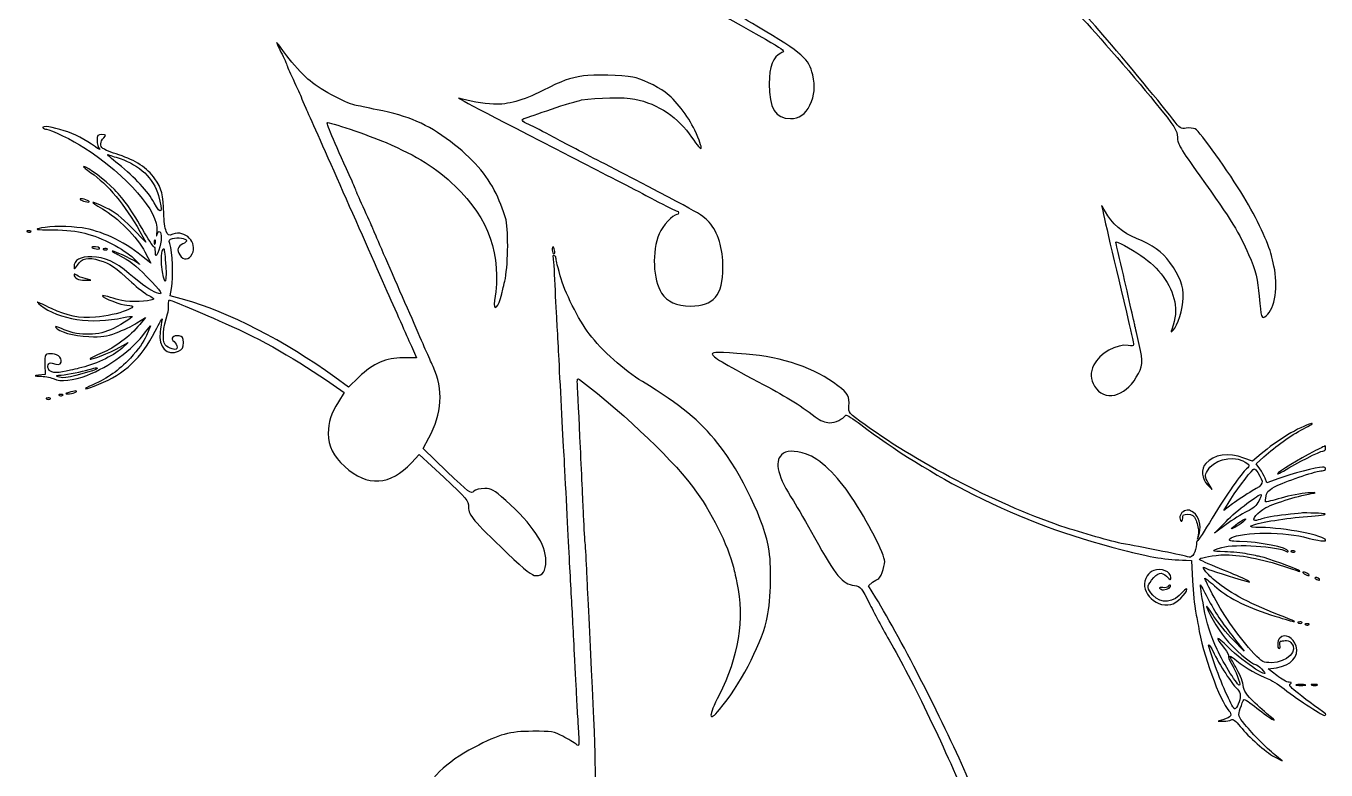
# Model space of a CAD drawing. Extents: x -605 to 778, y -197 to 423.
# Drawn here: x 520.4 to 778.3, y -39.8 to 107.8 of the extents above; entities that cross this region are included whole.
import ezdxf

# ---------------------------------------------------------------- set-up
doc = ezdxf.new("R2010")
doc.units = 0
doc.layers.add('Layer_1', color=7, linetype='CONTINUOUS')

msp = doc.modelspace()

# ---------------------------------------------------------------- linework, layer by layer
at = {"layer": 'Layer_1', "color": 7}
for points in [[(570.135036, 104.562546), (570.135036, 104.562546)], [(630.989202, 97.930324), (630.989202, 97.930324)], [(539.090591, 81.526157), (539.090591, 81.526157)], [(531.505869, 73.23588), (531.505869, 73.23588)], [(733.823925, 72.142268), (733.823925, 72.142268)], [(543.006425, 67.062268), (544.170591, 64.945602), (541.383647, 67.803102)], [(520.675591, 66.991713), (520.675591, 66.991713)], [(545.828647, 64.910324), (545.828647, 64.910324)], [(533.446147, 63.922546), (533.446147, 63.922546)], [(535.845036, 63.463935), (535.845036, 63.463935)], [(543.994202, 63.040602), (545.158369, 60.818102), (543.323925, 62.264491)], [(624.815591, 63.358102), (624.815591, 63.358102)], [(624.921425, 62.052824), (624.921425, 62.052824)], [(548.121702, 60.147824), (548.121702, 60.147824)], [(529.918369, 58.525046), (529.918369, 58.525046)], [(532.035036, 57.396157), (533.269758, 57.431435), (532.140869, 57.713657)], [(551.896425, 53.515602), (548.968369, 54.291713), (549.250591, 55.738102)], [(542.406702, 48.929491), (544.135314, 49.987824), (543.006425, 48.647268)], [(544.135314, 47.130324), (545.087814, 48.365046), (544.276425, 46.424768)], [(539.020036, 44.096435), (540.678091, 45.013657), (539.443369, 43.920046)], [(596.875591, 44.308102), (597.898647, 41.979768), (595.217536, 42.015046)], [(656.565591, 42.75588), (656.565591, 42.75588)], [(524.132814, 40.709768), (524.168091, 38.698935), (522.898091, 38.557824)], [(534.50448, 39.89838), (534.50448, 39.89838)], [(581.318091, 36.652824), (583.505314, 35.100602), (582.376425, 33.266157)], [(586.433369, 38.169768), (584.387258, 36.194213), (581.670869, 38.169768)], [(524.556147, 33.830602), (524.556147, 33.830602)], [(527.025591, 34.536157), (527.025591, 34.536157)], [(528.860036, 35.13588), (528.860036, 35.13588)], [(603.895869, 19.472546), (599.168647, 23.988102), (600.332814, 26.104768)], [(775.80448, 23.353102), (775.80448, 23.353102)], [(596.910869, 21.201157), (598.392536, 22.823935), (603.296147, 18.30838)], [(670.323925, 22.788657), (670.323925, 22.788657)], [(765.468091, 22.929768), (763.73948, 21.48338), (762.010869, 22.11838)], [(765.221147, 19.966435), (764.515591, 20.954213), (766.032536, 22.330046)], [(764.797814, 19.225602), (764.797814, 19.225602)], [(768.960591, 18.061435), (766.59698, 17.179491), (766.244202, 18.096713)], [(754.84948, 16.791435), (755.766702, 15.909491), (754.990591, 17.214768)], [(759.788369, 13.016713), (758.059758, 11.711435), (759.470869, 13.969213)], [(765.00948, 13.581157), (765.00948, 13.581157)], [(749.981147, 11.464491), (749.981147, 11.464491)], [(758.518369, 8.924491), (756.225314, 7.19588), (758.518369, 9.559491)], [(762.116702, 9.665324), (762.116702, 9.665324)], [(753.015036, 7.266435), (752.873925, 6.031713), (753.226702, 7.266435)], [(771.500591, 3.491713), (771.500591, 3.491713)], [(750.580869, 1.833657), (751.639202, 1.79838), (751.850869, -2.258565)], [(689.021147, -5.609954), (687.53948, -3.211065), (688.386147, -2.540787)], [(744.160314, -0.177176), (744.160314, -0.177176)], [(774.040591, -0.847454), (774.040591, -0.847454)], [(776.157258, -1.69412), (776.157258, -1.69412)], [(747.053091, -3.316898), (747.053091, -3.316898)], [(754.814202, -5.609954), (754.814202, -5.609954)], [(772.911702, -10.619398), (772.911702, -10.619398)], [(774.322814, -10.972176), (774.322814, -10.972176)], [(760.176425, -13.723843), (762.116702, -16.193287), (759.858925, -13.900232)], [(768.572536, -21.026343), (766.879202, -19.721065), (768.50198, -19.47412)], [(758.765314, -21.132176), (758.765314, -21.132176)], [(772.558925, -22.96662), (772.558925, -22.96662)], [(775.557536, -22.96662), (775.557536, -22.96662)], [(758.059758, -29.739954), (756.930869, -30.057454), (757.989202, -30.092732)], [(768.113925, -37.148287), (769.630869, -37.959676), (768.219758, -36.795509)]]:
    msp.add_lwpolyline(points, dxfattribs=at)
for points in [[(665.385036, 107.808102), (660.728369, 110.595046), (656.953647, 112.958657), (656.988925, 113.099768)], [(733.330036, 106.926157), (731.283925, 109.254491), (729.590591, 111.230046), (729.590591, 111.33588)], [(657.518091, 110.630324), (672.052536, 102.44588), (671.276425, 102.975046), (670.182814, 102.481157)], [(729.273091, 110.06588), (731.107536, 108.337268), (739.750591, 98.424213), (744.407258, 92.709213)], [(676.497536, 98.177268), (675.756702, 101.352268), (674.698369, 102.269491), (665.385036, 107.808102)], [(747.935036, 89.357824), (745.00698, 93.167824), (737.104758, 102.692824), (733.330036, 106.926157)], [(572.181147, 101.916713), (571.052258, 103.433657), (570.135036, 104.633102), (570.135036, 104.562546)], [(570.135036, 104.562546), (570.135036, 104.456713), (570.628925, 103.433657), (571.193369, 102.234213)], [(571.193369, 102.234213), (571.793091, 101.034768), (572.251702, 99.941157), (572.251702, 99.835324)], [(576.343925, 97.295324), (575.179758, 98.31838), (573.310036, 100.399768), (572.181147, 101.916713)], [(670.182814, 102.481157), (668.595314, 101.740324), (667.85448, 99.835324), (667.85448, 96.378102)], [(572.251702, 99.835324), (572.251702, 99.729491), (572.886702, 98.31838), (573.662814, 96.660324)], [(640.796425, 97.718657), (638.679758, 98.106713), (632.964758, 98.212546), (630.989202, 97.930324)], [(675.933091, 92.109491), (676.885591, 94.120324), (677.026702, 95.813657), (676.497536, 98.177268)], [(573.662814, 96.660324), (574.438925, 95.002268), (575.073925, 93.591157), (575.073925, 93.520602)], [(585.657258, 92.144768), (583.681702, 92.568102), (578.31948, 95.531435), (576.343925, 97.295324)], [(630.989202, 97.930324), (628.131702, 97.471713), (626.932258, 97.04838), (622.945869, 95.037546)], [(647.252258, 94.684768), (645.488369, 95.954768), (642.313369, 97.471713), (640.796425, 97.718657)], [(667.85448, 96.378102), (667.85448, 91.545046), (669.12448, 89.463657), (672.087814, 89.463657)], [(575.073925, 93.520602), (575.073925, 93.414768), (575.46198, 92.532824), (575.920591, 91.509768)], [(606.294758, 93.55588), (605.342258, 93.87338), (613.597258, 89.569491), (631.694758, 80.291435)], [(613.173925, 92.321157), (611.092536, 92.391713), (608.093925, 92.92088), (606.294758, 93.55588)], [(622.945869, 95.037546), (618.747814, 92.956157), (616.172536, 92.250602), (613.173925, 92.321157)], [(624.639202, 91.33338), (627.179202, 92.215324), (629.860314, 93.026713), (630.636425, 93.167824)], [(630.636425, 93.167824), (633.705591, 93.661713), (639.067814, 93.767546), (641.18448, 93.344213)], [(641.18448, 93.344213), (645.805869, 92.391713), (649.933369, 89.640046), (652.473369, 85.759491)], [(653.073091, 87.170602), (651.767814, 89.992824), (649.227814, 93.273657), (647.252258, 94.684768)], [(575.920591, 91.509768), (577.084758, 88.934491), (587.350591, 65.792268), (592.007258, 55.244213)], [(590.06698, 91.227546), (588.126702, 91.615602), (586.151147, 92.038935), (585.657258, 92.144768)], [(604.601425, 84.912824), (599.944758, 88.440602), (596.41698, 89.957546), (590.06698, 91.227546)], [(619.453369, 89.569491), (619.770869, 89.675324), (622.13448, 90.486713), (624.639202, 91.33338)], [(672.087814, 89.463657), (673.816425, 89.463657), (675.086425, 90.345602), (675.933091, 92.109491)], [(744.407258, 92.709213), (748.464202, 87.735046), (748.81698, 87.170602), (748.852258, 85.759491)], [(527.978091, 87.064768), (525.685036, 87.805602), (523.497814, 88.123102), (523.744758, 87.664491)], [(585.092814, 77.04588), (581.988369, 83.819213), (580.012814, 88.511157), (580.153925, 88.652268)], [(580.153925, 88.652268), (580.400869, 88.899213), (588.197258, 86.25338), (591.830869, 84.701157)], [(620.194202, 88.299491), (618.677258, 88.934491), (618.500869, 89.287268), (619.453369, 89.569491)], [(625.062536, 85.794768), (623.157536, 86.817824), (620.970314, 87.946713), (620.194202, 88.299491)], [(750.616147, 87.558657), (749.593091, 87.346991), (749.381425, 87.488102), (747.935036, 89.357824)], [(523.744758, 87.664491), (523.885869, 87.488102), (524.203369, 87.346991), (524.485591, 87.346991)], [(524.485591, 87.346991), (525.226425, 87.346991), (529.74198, 85.124491), (531.893925, 83.748657)], [(534.151702, 83.854491), (532.211425, 85.265602), (529.918369, 86.465046), (527.978091, 87.064768)], [(535.45698, 86.288657), (534.610314, 86.288657), (534.50448, 86.147546), (534.50448, 85.124491)], [(534.50448, 85.124491), (534.50448, 84.489491), (534.716147, 83.748657), (534.963091, 83.466435)], [(535.668647, 83.536991), (535.033647, 84.03088), (535.104202, 84.877546), (535.809758, 85.653657)], [(535.809758, 85.653657), (536.338925, 86.25338), (536.338925, 86.288657), (535.45698, 86.288657)], [(635.222536, 80.467824), (631.553647, 82.372824), (626.967536, 84.771713), (625.062536, 85.794768)], [(652.473369, 85.759491), (654.766425, 82.337546), (655.013369, 82.972546), (653.073091, 87.170602)], [(748.852258, 85.759491), (748.922814, 84.418935), (749.416702, 83.536991), (753.297258, 78.139491)], [(752.415314, 87.417546), (752.062536, 87.593935), (751.251147, 87.664491), (750.616147, 87.558657)], [(762.010869, 73.976713), (759.153369, 78.774491), (753.297258, 86.923657), (752.415314, 87.417546)], [(531.893925, 83.748657), (540.607536, 78.033657), (546.781147, 70.978102), (546.322536, 67.168102)], [(534.963091, 83.466435), (535.174758, 83.184213), (534.82198, 83.39588), (534.151702, 83.854491)], [(538.843647, 82.266991), (537.326702, 82.76088), (535.915591, 83.325324), (535.668647, 83.536991)], [(591.830869, 84.701157), (598.00448, 82.055324), (601.779202, 79.691713), (605.553925, 76.09338)], [(613.667814, 74.576435), (611.833369, 78.351157), (609.011147, 81.596713), (604.601425, 84.912824)], [(538.737814, 80.432546), (537.291425, 81.596713), (536.338925, 82.44338), (536.621147, 82.337546)], [(536.621147, 82.337546), (536.903369, 82.231713), (538.032258, 81.878935), (539.090591, 81.526157)], [(545.793369, 72.777268), (544.66448, 74.929213), (542.018647, 77.821991), (538.737814, 80.432546)], [(545.969758, 77.539768), (544.382258, 79.726991), (542.159758, 81.17338), (538.843647, 82.266991)], [(539.090591, 81.526157), (542.935869, 80.256157), (545.652258, 77.645602), (546.675314, 74.18838)], [(631.694758, 80.291435), (636.73948, 77.68088), (642.77198, 74.576435), (645.065036, 73.341713)], [(655.930591, 68.931991), (654.590036, 70.413657), (653.531702, 71.01338), (635.222536, 80.467824)], [(531.858647, 79.938657), (531.682258, 79.938657), (532.317258, 79.409491), (533.269758, 78.739213)], [(537.926425, 75.423102), (536.127258, 77.292824), (532.564202, 79.938657), (531.858647, 79.938657)], [(533.269758, 78.739213), (536.550591, 76.516713), (540.043091, 72.318657), (543.006425, 67.062268)], [(547.733647, 70.590046), (547.663091, 74.258935), (547.310314, 75.705324), (545.969758, 77.539768)], [(753.297258, 78.139491), (759.753091, 69.073102), (761.128925, 66.815324), (762.998647, 62.511435)], [(543.923647, 66.815324), (541.313091, 71.366157), (539.972536, 73.306435), (537.926425, 75.423102)], [(586.010036, 74.858657), (586.010036, 74.964491), (585.586702, 75.952268), (585.092814, 77.04588)], [(587.597536, 71.260324), (586.715591, 73.130046), (586.010036, 74.752824), (586.010036, 74.858657)], [(605.553925, 76.09338), (612.256702, 69.672824), (614.761425, 62.44088), (613.385591, 53.409768)], [(531.32948, 73.55338), (531.01198, 73.55338), (531.047258, 73.412268), (531.505869, 73.23588)], [(532.564202, 73.23588), (532.176147, 73.412268), (531.611702, 73.55338), (531.32948, 73.55338)], [(531.505869, 73.23588), (531.893925, 73.059491), (532.458369, 72.91838), (532.740591, 72.91838)], [(532.740591, 72.91838), (533.058091, 72.91838), (533.022814, 73.059491), (532.564202, 73.23588)], [(536.233091, 71.789491), (533.058091, 73.271157), (532.740591, 73.165324), (535.562814, 71.577824)], [(546.675314, 74.18838), (547.663091, 70.836991), (547.20448, 70.096157), (545.793369, 72.777268)], [(615.643369, 69.355324), (615.396425, 70.413657), (614.51448, 72.777268), (613.667814, 74.576435)], [(645.065036, 73.341713), (647.393369, 72.106991), (649.404202, 71.119213), (649.580591, 71.119213)], [(734.564758, 70.978102), (734.176702, 71.754213), (733.859202, 72.248102), (733.823925, 72.142268)], [(767.514202, 62.299768), (766.985036, 64.66338), (764.621425, 69.708102), (762.010869, 73.976713)], [(535.562814, 71.577824), (538.561425, 69.884491), (542.477258, 65.898102), (543.994202, 63.040602)], [(541.383647, 67.803102), (539.302258, 69.919768), (537.926425, 70.978102), (536.233091, 71.789491)], [(548.192258, 67.168102), (547.980591, 67.697268), (547.768925, 69.249491), (547.733647, 70.590046)], [(589.185036, 67.732546), (589.185036, 67.803102), (588.47948, 69.390602), (587.597536, 71.260324)], [(649.510036, 70.413657), (648.769202, 70.413657), (646.723091, 68.191157), (646.052814, 66.638935)], [(649.862814, 70.766435), (649.862814, 70.590046), (649.721702, 70.413657), (649.510036, 70.413657)], [(649.580591, 71.119213), (649.721702, 71.119213), (649.862814, 70.978102), (649.862814, 70.766435)], [(733.823925, 72.142268), (733.823925, 71.96588), (735.870036, 63.111157), (738.727536, 51.046157)], [(740.738369, 65.686435), (738.127814, 66.709491), (735.728925, 68.79088), (734.564758, 70.978102)], [(520.887258, 67.20338), (520.499202, 67.20338), (520.393369, 67.097546), (520.675591, 66.991713)], [(521.345869, 67.026991), (521.48698, 67.132824), (521.275314, 67.238657), (520.887258, 67.20338)], [(523.497814, 67.767824), (521.945591, 67.450324), (522.157258, 67.415046), (525.790869, 67.379768)], [(531.505869, 67.767824), (528.930591, 68.15588), (525.191147, 68.15588), (523.497814, 67.767824)], [(525.790869, 67.379768), (528.260314, 67.379768), (530.588647, 67.132824), (532.035036, 66.744768)], [(543.323925, 62.264491), (539.619758, 65.192546), (535.245314, 67.238657), (531.505869, 67.767824)], [(546.322536, 67.168102), (546.216702, 66.145046), (546.25198, 65.93338), (546.428369, 66.533102)], [(546.428369, 66.533102), (546.745869, 67.52088), (547.20448, 67.097546), (547.239758, 65.756991)], [(549.532814, 66.533102), (548.686147, 66.215602), (548.545036, 66.286157), (548.192258, 67.168102)], [(553.378091, 62.617268), (554.50698, 64.839768), (551.96698, 67.485602), (549.532814, 66.533102)], [(594.088647, 56.40838), (591.407536, 62.546713), (589.185036, 67.661991), (589.185036, 67.732546)], [(615.396425, 57.219768), (616.031425, 59.90088), (616.172536, 66.744768), (615.643369, 69.355324)], [(658.682258, 59.90088), (658.682258, 63.781435), (657.729758, 66.88588), (655.930591, 68.931991)], [(520.675591, 66.991713), (520.922536, 66.88588), (521.240036, 66.921157), (521.345869, 67.026991)], [(532.035036, 66.744768), (535.45698, 65.862824), (539.796147, 63.605046), (541.771702, 61.735324)], [(545.899202, 63.922546), (545.793369, 63.816713), (544.911425, 65.121991), (543.923647, 66.815324)], [(546.005036, 65.368935), (545.899202, 65.510046), (545.793369, 65.29838), (545.828647, 64.910324)], [(545.828647, 64.910324), (545.828647, 64.522268), (545.93448, 64.416435), (546.040314, 64.698657)], [(546.040314, 64.698657), (546.146147, 64.945602), (546.110869, 65.263102), (546.005036, 65.368935)], [(547.239758, 65.756991), (547.275036, 64.66338), (546.216702, 61.558935), (546.110869, 62.476157)], [(548.933091, 64.66338), (548.686147, 65.333657), (548.79198, 65.510046), (549.462258, 65.686435)], [(549.250591, 55.738102), (549.673925, 58.136991), (549.497536, 63.040602), (548.933091, 64.66338)], [(549.462258, 65.686435), (550.555869, 65.968657), (552.143369, 65.721713), (552.249202, 65.29838)], [(551.543647, 64.592824), (550.450036, 64.134213), (550.273647, 63.428657), (550.908647, 62.44088)], [(552.249202, 65.29838), (552.28448, 65.121991), (551.96698, 64.804491), (551.543647, 64.592824)], [(646.052814, 66.638935), (644.571147, 63.111157), (644.782814, 57.466713), (646.511425, 54.856157)], [(736.646147, 64.98088), (736.646147, 65.263102), (739.538925, 63.71088), (741.585036, 62.299768)], [(737.38698, 61.700046), (736.963647, 63.39338), (736.646147, 64.875046), (736.646147, 64.98088)], [(747.370591, 60.923935), (745.853647, 63.040602), (743.913369, 64.416435), (740.738369, 65.686435)], [(533.446147, 62.052824), (531.188369, 62.12338), (529.918369, 61.382546), (529.918369, 60.041991)], [(530.588647, 60.394768), (531.435314, 61.770602), (532.670036, 62.052824), (534.998369, 61.347268)], [(534.998369, 63.746157), (534.82198, 64.063657), (533.446147, 64.204768), (533.446147, 63.922546)], [(533.446147, 63.922546), (533.446147, 63.851991), (533.834202, 63.71088), (534.328091, 63.640324)], [(540.889758, 58.701435), (538.032258, 61.100324), (536.056702, 62.017546), (533.446147, 62.052824)], [(534.328091, 63.640324), (534.786702, 63.534491), (535.104202, 63.605046), (534.998369, 63.746157)], [(536.056702, 63.675602), (535.668647, 63.675602), (535.562814, 63.569768), (535.845036, 63.463935)], [(535.845036, 63.463935), (536.09198, 63.358102), (536.40948, 63.39338), (536.515314, 63.499213)], [(536.515314, 63.499213), (536.656425, 63.605046), (536.444758, 63.71088), (536.056702, 63.675602)], [(537.67948, 63.146435), (537.185591, 63.287546), (537.820591, 62.899491), (539.090591, 62.264491)], [(542.794758, 60.641713), (541.877536, 61.347268), (538.808369, 62.864213), (537.67948, 63.146435)], [(539.090591, 62.264491), (540.713369, 61.453102), (542.230314, 60.288935), (544.311702, 58.172268)], [(546.040314, 63.640324), (546.075591, 63.887268), (546.005036, 64.02838), (545.899202, 63.922546)], [(546.110869, 62.476157), (546.075591, 62.864213), (546.040314, 63.39338), (546.040314, 63.640324)], [(547.310314, 60.500602), (547.169202, 62.017546), (547.416147, 63.957824), (547.768925, 63.640324)], [(547.768925, 63.640324), (547.83948, 63.534491), (548.015869, 61.982268), (548.121702, 60.147824)], [(550.908647, 62.44088), (551.64948, 61.276713), (552.707814, 61.382546), (553.378091, 62.617268)], [(624.956702, 64.063657), (624.886147, 64.063657), (624.815591, 63.746157), (624.815591, 63.358102)], [(624.815591, 63.358102), (624.815591, 62.970046), (624.956702, 62.652546), (625.133091, 62.652546)], [(625.133091, 62.299768), (624.956702, 62.299768), (624.850869, 62.193935), (624.921425, 62.052824)], [(624.921425, 62.052824), (625.027258, 61.876435), (625.203647, 59.406991), (625.30948, 56.478935)], [(625.274202, 63.358102), (625.168369, 63.746157), (625.027258, 64.063657), (624.956702, 64.063657)], [(625.133091, 62.652546), (625.30948, 62.652546), (625.380036, 62.970046), (625.274202, 63.358102)], [(625.556425, 61.876435), (625.521147, 62.088102), (625.344758, 62.299768), (625.133091, 62.299768)], [(741.585036, 62.299768), (745.289202, 59.795046), (747.54698, 56.690602), (748.323091, 53.127546)], [(762.998647, 62.511435), (764.37448, 59.301157), (764.833091, 57.466713), (765.080036, 54.221157)], [(768.008091, 60.183102), (767.796425, 61.065046), (767.584758, 62.017546), (767.514202, 62.299768)], [(529.918369, 60.041991), (529.918369, 59.406991), (530.024202, 59.477546), (530.588647, 60.394768)], [(534.998369, 61.347268), (537.009202, 60.747546), (538.173369, 59.971435), (541.313091, 57.008102)], [(541.771702, 61.735324), (542.724202, 60.818102), (543.182814, 60.324213), (542.794758, 60.641713)], [(548.121702, 60.147824), (548.368647, 55.949768), (547.804202, 56.196713), (547.310314, 60.500602)], [(626.403091, 58.242824), (625.662258, 60.959213), (625.591702, 61.311991), (625.556425, 61.876435)], [(652.29698, 52.28088), (656.812536, 52.245602), (658.682258, 54.432824), (658.682258, 59.90088)], [(740.385591, 48.541435), (740.209202, 49.42338), (738.692258, 56.09088), (737.38698, 61.700046)], [(750.016425, 53.903657), (750.122258, 56.231991), (749.346147, 58.242824), (747.370591, 60.923935)], [(766.491147, 50.340602), (768.219758, 51.751713), (768.925314, 56.337824), (768.008091, 60.183102)], [(530.447536, 58.419213), (530.165314, 58.666157), (529.918369, 58.701435), (529.918369, 58.525046)], [(529.918369, 58.525046), (529.918369, 57.854768), (530.800314, 57.36088), (532.035036, 57.396157)], [(532.140869, 57.713657), (531.505869, 57.854768), (530.729758, 58.172268), (530.447536, 58.419213)], [(546.287258, 54.891435), (545.087814, 55.350046), (543.71198, 56.337824), (540.889758, 58.701435)], [(541.313091, 57.008102), (542.512536, 55.914491), (544.064758, 54.715046), (544.735036, 54.362268)], [(544.311702, 58.172268), (547.380869, 55.032546), (547.804202, 54.326991), (546.287258, 54.891435)], [(614.796702, 54.715046), (614.83198, 54.926713), (615.114202, 56.055602), (615.396425, 57.219768)], [(632.153369, 46.742268), (630.07198, 49.493935), (627.179202, 55.244213), (626.403091, 58.242824)], [(536.621147, 54.150602), (536.056702, 54.326991), (535.562814, 54.397546), (535.562814, 54.326991)], [(535.562814, 54.326991), (535.562814, 53.903657), (539.372814, 52.421991), (540.431147, 52.421991)], [(544.735036, 54.362268), (545.969758, 53.691991), (545.969758, 53.691991), (545.087814, 53.445046)], [(592.007258, 55.244213), (594.123925, 50.481713), (596.275869, 45.578102), (596.875591, 44.308102)], [(599.90948, 43.07338), (599.415591, 44.237546), (596.805036, 50.234768), (594.088647, 56.40838)], [(613.385591, 53.409768), (612.997536, 50.869768), (614.19698, 51.998657), (614.796702, 54.715046)], [(625.30948, 56.478935), (625.450591, 53.586157), (625.62698, 50.093657), (625.697536, 48.717824)], [(646.511425, 54.856157), (647.605036, 53.127546), (649.43948, 52.351435), (652.29698, 52.28088)], [(765.080036, 54.221157), (765.432814, 49.952546), (765.573925, 49.564491), (766.491147, 50.340602)], [(522.686425, 53.056991), (522.510036, 53.162824), (522.75698, 52.880602), (523.286147, 52.457268)], [(525.438091, 51.786991), (524.097536, 52.421991), (522.898091, 52.986435), (522.686425, 53.056991)], [(523.286147, 52.457268), (526.849202, 49.599768), (533.446147, 48.611991), (539.760869, 49.987824)], [(534.151702, 50.05838), (530.941425, 49.811435), (528.577814, 50.270046), (525.438091, 51.786991)], [(540.431147, 52.421991), (543.888369, 52.421991), (538.561425, 50.411157), (534.151702, 50.05838)], [(538.808369, 53.480324), (538.208647, 53.691991), (537.220869, 53.974213), (536.621147, 54.150602)], [(545.087814, 53.445046), (543.747258, 53.056991), (540.113647, 53.092268), (538.808369, 53.480324)], [(548.47448, 50.763935), (548.615591, 51.187268), (548.721425, 51.96338), (548.686147, 52.527824)], [(548.686147, 52.527824), (548.650869, 53.056991), (548.721425, 53.480324), (548.827258, 53.480324)], [(548.827258, 53.480324), (549.10948, 53.480324), (553.307536, 51.716435), (559.939758, 48.823657)], [(581.670869, 38.169768), (571.793091, 45.29588), (560.327814, 51.187268), (551.896425, 53.515602)], [(748.323091, 53.127546), (748.675869, 51.398935), (748.534758, 49.952546), (747.723369, 47.624213)], [(748.005591, 47.483102), (748.887536, 48.329768), (749.945869, 51.716435), (750.016425, 53.903657)], [(541.454202, 50.199491), (541.630591, 50.023102), (538.702536, 48.223935), (537.150314, 47.553657)], [(539.760869, 49.987824), (540.607536, 50.164213), (541.383647, 50.270046), (541.454202, 50.199491)], [(546.005036, 47.271435), (546.88698, 49.035324), (547.52198, 50.093657), (547.416147, 49.599768)], [(547.416147, 49.599768), (547.275036, 49.10588), (547.098647, 47.976991), (546.992814, 47.095046)], [(548.015869, 44.590324), (547.380869, 45.366435), (547.592536, 48.082824), (548.47448, 50.763935)], [(738.727536, 51.046157), (739.538925, 47.694768), (740.173925, 44.766713), (740.173925, 44.590324)], [(527.413647, 47.800602), (526.672814, 48.188657), (526.143647, 48.329768), (526.24948, 48.118102)], [(526.24948, 48.118102), (526.813925, 47.20088), (529.847814, 46.318935), (532.846425, 46.213102)], [(537.150314, 47.553657), (534.257536, 46.283657), (530.341702, 46.389491), (527.413647, 47.800602)], [(532.493647, 38.522546), (537.009202, 40.286435), (541.348369, 43.496713), (544.135314, 47.130324)], [(532.846425, 46.213102), (535.492258, 46.107268), (536.303647, 46.213102), (538.31448, 46.989213)], [(534.857258, 36.758657), (539.972536, 38.840046), (543.288647, 41.944491), (546.005036, 47.271435)], [(543.006425, 48.647268), (540.960314, 46.24838), (537.926425, 43.955324), (535.492258, 42.967546)], [(538.31448, 46.989213), (539.619758, 47.447824), (541.454202, 48.329768), (542.406702, 48.929491)], [(546.992814, 47.095046), (546.604758, 44.131713), (548.403925, 42.261991), (550.661702, 43.320324)], [(550.767536, 46.354213), (549.603369, 46.530602), (548.968369, 45.825046), (549.779758, 45.225324)], [(559.939758, 48.823657), (566.960036, 45.789768), (574.474202, 41.48588), (581.318091, 36.652824)], [(625.697536, 48.717824), (625.803369, 47.377268), (625.94448, 44.590324), (626.050314, 42.544213)], [(642.701425, 37.287824), (639.067814, 39.510324), (634.658091, 43.461435), (632.153369, 46.742268)], [(741.267536, 44.625602), (740.87948, 46.283657), (740.491425, 48.047546), (740.385591, 48.541435)], [(747.723369, 47.624213), (747.511702, 47.024491), (747.54698, 47.024491), (748.005591, 47.483102)], [(539.443369, 43.920046), (537.573647, 42.297268), (533.834202, 40.53338), (530.906147, 39.933657)], [(533.093369, 41.768102), (533.093369, 41.450602), (536.938647, 42.967546), (539.020036, 44.096435)], [(544.276425, 46.424768), (543.782536, 45.154768), (542.688925, 43.637824), (541.101425, 41.944491)], [(549.42698, 43.778935), (548.897814, 43.884768), (548.262814, 44.272824), (548.015869, 44.590324)], [(550.37948, 44.131713), (550.37948, 43.637824), (550.203091, 43.567268), (549.42698, 43.778935)], [(549.779758, 45.225324), (550.097258, 44.97838), (550.37948, 44.484491), (550.37948, 44.131713)], [(550.661702, 43.320324), (551.437814, 43.70838), (551.614202, 44.02588), (551.614202, 45.013657)], [(551.614202, 45.013657), (551.614202, 46.036713), (551.473091, 46.283657), (550.767536, 46.354213)], [(739.115591, 44.449213), (736.928369, 44.872546), (733.330036, 42.861713), (732.271702, 40.603935)], [(740.173925, 44.590324), (740.173925, 44.378657), (739.750591, 44.308102), (739.115591, 44.449213)], [(740.703091, 38.134491), (742.008369, 40.286435), (742.078925, 41.16838), (741.267536, 44.625602)], [(525.191147, 42.826435), (524.097536, 42.720602), (524.097536, 42.720602), (524.132814, 40.709768)], [(525.014758, 39.510324), (524.379758, 40.251157), (524.803091, 41.274213), (525.61448, 40.956713)], [(527.378369, 41.16838), (527.554758, 42.085602), (526.425869, 42.932268), (525.191147, 42.826435)], [(535.492258, 42.967546), (534.18698, 42.43838), (533.093369, 41.909213), (533.093369, 41.768102)], [(541.101425, 41.944491), (538.63198, 39.369213), (536.797536, 38.063935), (533.622536, 36.652824)], [(595.217536, 42.015046), (591.830869, 42.015046), (589.326147, 40.921435), (586.433369, 38.169768)], [(601.17948, 40.251157), (601.003091, 40.639213), (600.438647, 41.909213), (599.90948, 43.07338)], [(626.050314, 42.544213), (626.297258, 37.746435), (626.861702, 26.669213), (627.108647, 22.612268)], [(663.268369, 42.75588), (657.941425, 43.179213), (656.565591, 43.179213), (656.565591, 42.75588)], [(656.565591, 42.75588), (656.565591, 42.226713), (658.682258, 40.956713), (665.702536, 37.252546)], [(681.50698, 36.476435), (676.991425, 39.933657), (670.570869, 42.156157), (663.268369, 42.75588)], [(529.212814, 39.545602), (526.88448, 38.94588), (525.473369, 38.94588), (525.014758, 39.510324)], [(525.61448, 40.956713), (526.672814, 40.498102), (527.237258, 40.603935), (527.378369, 41.16838)], [(526.849202, 38.557824), (528.013369, 38.593102), (530.659202, 39.051713), (532.211425, 39.510324)], [(534.50448, 39.89838), (534.50448, 39.545602), (528.718925, 37.958102), (527.731147, 38.028657)], [(530.906147, 39.933657), (530.447536, 39.827824), (529.706702, 39.651435), (529.212814, 39.545602)], [(532.211425, 39.510324), (534.257536, 40.074768), (534.50448, 40.145324), (534.50448, 39.89838)], [(600.332814, 26.104768), (602.978647, 30.937824), (603.260869, 35.735602), (601.17948, 40.251157)], [(732.271702, 40.603935), (731.530869, 39.051713), (731.566147, 37.746435), (732.412814, 36.370602)], [(522.898091, 38.557824), (521.839758, 38.451991), (521.910314, 38.416713), (523.39198, 38.346157)], [(523.39198, 38.346157), (524.379758, 38.31088), (525.508647, 38.063935), (525.967258, 37.816991)], [(525.967258, 37.816991), (527.096147, 37.217268), (529.883091, 37.499491), (532.493647, 38.522546)], [(527.731147, 38.028657), (526.708091, 38.099213), (526.002536, 38.522546), (526.849202, 38.557824)], [(533.622536, 36.652824), (531.153091, 35.559213), (532.140869, 35.629768), (534.857258, 36.758657)], [(629.789758, 37.217268), (629.75448, 37.816991), (629.860314, 37.958102), (630.213091, 37.711157)], [(630.318925, 26.316435), (630.036702, 31.855046), (629.825036, 36.758657), (629.789758, 37.217268)], [(630.213091, 37.711157), (639.702814, 30.443935), (649.368925, 21.16588), (653.461147, 15.380324)], [(657.69448, 24.97588), (653.955036, 29.667824), (650.462536, 32.525324), (642.701425, 37.287824)], [(665.702536, 37.252546), (670.958925, 34.465602), (673.745869, 32.772268), (676.991425, 30.302824)], [(683.658925, 32.384213), (683.835314, 34.359768), (683.517814, 34.924213), (681.50698, 36.476435)], [(732.412814, 36.370602), (734.317814, 33.301435), (738.410036, 34.18338), (740.703091, 38.134491)], [(524.767814, 34.042268), (524.379758, 34.042268), (524.273925, 33.936435), (524.556147, 33.830602)], [(524.556147, 33.830602), (524.803091, 33.724768), (525.120591, 33.760046), (525.226425, 33.86588)], [(525.226425, 33.86588), (525.367536, 33.971713), (525.155869, 34.077546), (524.767814, 34.042268)], [(527.237258, 34.747824), (526.849202, 34.747824), (526.743369, 34.641991), (527.025591, 34.536157)], [(527.025591, 34.536157), (527.272536, 34.430324), (527.590036, 34.465602), (527.695869, 34.571435)], [(527.695869, 34.571435), (527.83698, 34.677268), (527.625314, 34.783102), (527.237258, 34.747824)], [(528.860036, 35.13588), (528.15448, 34.924213), (528.119202, 34.853657), (528.683647, 34.853657)], [(528.683647, 34.853657), (529.071702, 34.853657), (529.706702, 34.959491), (530.094758, 35.13588)], [(530.094758, 35.13588), (530.976702, 35.523935), (530.05948, 35.523935), (528.860036, 35.13588)], [(582.376425, 33.266157), (580.85948, 30.831991), (580.365591, 29.315046), (580.365591, 26.986713)], [(686.90448, 28.680046), (683.623647, 31.043657), (683.553091, 31.114213), (683.658925, 32.384213)], [(676.991425, 30.302824), (678.085036, 29.491435), (678.931702, 29.138657), (679.813647, 29.138657)], [(679.813647, 29.138657), (680.977814, 29.138657), (682.494758, 29.844213), (683.059202, 30.620324)], [(683.059202, 30.620324), (683.165036, 30.761435), (684.505591, 29.914768), (686.057814, 28.750602)], [(686.057814, 28.750602), (692.125591, 24.058657), (701.121425, 18.484768), (708.353369, 14.886435)], [(726.768369, 8.289491), (713.856702, 12.558102), (698.193369, 20.566157), (686.90448, 28.680046)], [(775.451702, 28.962268), (773.158647, 28.362546), (768.431425, 25.540324), (765.468091, 22.929768)], [(773.864202, 27.903935), (775.240036, 28.609491), (775.945591, 29.068102), (775.451702, 28.962268)], [(580.365591, 26.986713), (580.400869, 24.411435), (581.282814, 22.612268), (583.646425, 20.425046)], [(630.989202, 11.676157), (630.883369, 14.216157), (630.565869, 20.777824), (630.318925, 26.316435)], [(766.032536, 22.330046), (768.431425, 24.517268), (771.218369, 26.528102), (773.864202, 27.903935)], [(667.85448, 3.70338), (667.043091, 9.347824), (662.386425, 19.084491), (657.69448, 24.97588)], [(675.262814, 22.894491), (672.793369, 23.70588), (671.205869, 23.670602), (670.323925, 22.788657)], [(762.010869, 22.11838), (759.047536, 23.247268), (756.048925, 22.823935), (754.496702, 21.060046)], [(775.80448, 23.353102), (773.299758, 22.083102), (768.748925, 19.296157), (768.748925, 19.013935)], [(769.913091, 19.543102), (772.488369, 21.130602), (777.180314, 23.494213), (777.70948, 23.494213)], [(778.203369, 24.552546), (778.132814, 24.517268), (777.07448, 23.988102), (775.80448, 23.353102)], [(777.70948, 23.494213), (778.02698, 23.494213), (778.273925, 23.741157), (778.273925, 24.02338)], [(778.273925, 24.02338), (778.273925, 24.305602), (778.238647, 24.552546), (778.203369, 24.552546)], [(583.646425, 20.425046), (588.091425, 16.368102), (592.712814, 16.650324), (596.910869, 21.201157)], [(627.108647, 22.612268), (627.21448, 20.883657), (627.426147, 16.262268), (627.637814, 12.381713)], [(670.323925, 22.788657), (668.842258, 21.306991), (669.583091, 18.378935), (672.652258, 13.616435)], [(684.223369, 14.357268), (681.365869, 18.661157), (677.802814, 22.083102), (675.262814, 22.894491)], [(754.496702, 21.060046), (753.508925, 19.966435), (753.685314, 17.955602), (754.84948, 16.791435)], [(754.814202, 19.57838), (755.872536, 21.659768), (759.470869, 22.647546), (761.83448, 21.553935)], [(761.83448, 21.553935), (763.245591, 20.883657), (763.351425, 20.601435), (762.575314, 19.966435)], [(603.296147, 18.30838), (607.917536, 14.004491), (608.16448, 13.722268), (608.199758, 12.381713)], [(609.258091, 15.521435), (608.658369, 14.992268), (608.340869, 15.203935), (603.895869, 19.472546)], [(754.990591, 17.214768), (754.285036, 18.414213), (754.285036, 18.590602), (754.814202, 19.57838)], [(762.575314, 19.966435), (761.587536, 19.155046), (758.588925, 14.851157), (755.766702, 10.194491)], [(759.470869, 13.969213), (761.19948, 16.615046), (763.73948, 19.966435), (764.092258, 19.966435)], [(764.797814, 19.225602), (766.103091, 17.144213), (766.067814, 16.932546), (763.704202, 15.591991)], [(764.092258, 19.966435), (764.233369, 19.966435), (764.550869, 19.648935), (764.797814, 19.225602)], [(766.244202, 18.096713), (766.067814, 18.590602), (765.609202, 19.437268), (765.221147, 19.966435)], [(768.643091, 16.650324), (771.006702, 17.743935), (776.580591, 19.613657), (777.568369, 19.613657)], [(768.748925, 19.013935), (768.748925, 18.94338), (769.278091, 19.155046), (769.913091, 19.543102)], [(777.674202, 20.319213), (776.545314, 20.319213), (771.394758, 18.978657), (768.960591, 18.061435)], [(777.568369, 19.613657), (777.956425, 19.613657), (778.273925, 19.790046), (778.273925, 19.966435)], [(778.273925, 19.966435), (778.273925, 20.178102), (777.991702, 20.319213), (777.674202, 20.319213)], [(611.410036, 16.08588), (610.492814, 16.08588), (609.610869, 15.838935), (609.258091, 15.521435)], [(615.572814, 13.722268), (613.173925, 15.874213), (612.785869, 16.08588), (611.410036, 16.08588)], [(763.704202, 15.591991), (762.504758, 14.886435), (760.740869, 13.722268), (759.788369, 13.016713)], [(766.491147, 14.604213), (766.667536, 15.521435), (767.055591, 15.874213), (768.643091, 16.650324)], [(623.545591, 1.727824), (623.580869, 4.97338), (620.935036, 8.924491), (615.572814, 13.722268)], [(653.461147, 15.380324), (656.883091, 10.547268), (660.199202, 3.632824), (660.940036, -0.283009)], [(672.652258, 13.616435), (673.463647, 12.346435), (675.368647, 9.10088), (676.850314, 6.384491)], [(690.785036, 1.586713), (690.785036, 2.962546), (687.327814, 9.73588), (684.223369, 14.357268)], [(708.353369, 14.886435), (718.478091, 9.841713), (726.627258, 6.807824), (737.916147, 3.915046)], [(758.518369, 9.559491), (760.529202, 11.605602), (765.185869, 15.168657), (765.503369, 14.851157)], [(765.00948, 13.581157), (764.621425, 12.734491), (763.880591, 12.099491), (762.645869, 11.499768)], [(765.503369, 14.851157), (765.573925, 14.81588), (765.32698, 14.216157), (765.00948, 13.581157)], [(766.350036, 13.404768), (766.314758, 13.475324), (766.385314, 14.004491), (766.491147, 14.604213)], [(769.45448, 14.18088), (767.796425, 13.722268), (766.420591, 13.369491), (766.350036, 13.404768)], [(766.420591, 12.27588), (768.396147, 13.298935), (773.158647, 14.745324), (775.980869, 15.168657)], [(774.746147, 15.203935), (773.476147, 15.13338), (771.112536, 14.674768), (769.45448, 14.18088)], [(775.980869, 15.168657), (776.580591, 15.274491), (776.016147, 15.274491), (774.746147, 15.203935)], [(608.199758, 12.381713), (608.270314, 10.68838), (608.975869, 9.876991), (615.890314, 3.244768)], [(627.637814, 12.381713), (628.061147, 3.950324), (628.272814, -0.247732), (628.519758, -4.728009)], [(631.34198, 5.326157), (631.271425, 6.313935), (631.095036, 9.171435), (630.989202, 11.676157)], [(749.981147, 11.464491), (749.310869, 11.111713), (749.13448, 9.912268), (749.628369, 9.594768)], [(749.910591, 10.194491), (749.875314, 10.829491), (750.08698, 10.970602), (750.933647, 10.970602)], [(752.062536, 11.32338), (751.180591, 11.923102), (750.827814, 11.95838), (749.981147, 11.464491)], [(750.933647, 10.970602), (751.780314, 10.970602), (752.097814, 10.758935), (752.556425, 9.73588)], [(753.226702, 7.266435), (753.614758, 8.78338), (753.120869, 10.582546), (752.062536, 11.32338)], [(762.645869, 11.499768), (761.622814, 11.00588), (759.788369, 9.841713), (758.518369, 8.924491)], [(764.303925, 9.73588), (763.42198, 9.73588), (764.833091, 11.429213), (766.420591, 12.27588)], [(763.457258, 8.642268), (764.445036, 9.206713), (769.595591, 10.123935), (773.828925, 10.441435)], [(768.043369, 10.582546), (767.161425, 10.441435), (766.103091, 10.229768), (765.64448, 10.05338)], [(773.687814, 11.217546), (773.299758, 11.217546), (769.525036, 10.794213), (768.043369, 10.582546)], [(778.203369, 10.970602), (778.34448, 11.111713), (775.910314, 11.252824), (773.687814, 11.217546)], [(773.828925, 10.441435), (776.157258, 10.653102), (778.132814, 10.864768), (778.203369, 10.970602)], [(738.586425, 5.008657), (736.681425, 5.326157), (730.895869, 6.948935), (726.768369, 8.289491)], [(749.628369, 9.594768), (749.804758, 9.488935), (749.910591, 9.771157), (749.910591, 10.194491)], [(752.556425, 9.73588), (752.909202, 9.030324), (753.085591, 7.971991), (753.015036, 7.266435)], [(755.766702, 10.194491), (754.21448, 7.654491), (752.909202, 5.60838), (752.838647, 5.678935)], [(759.576702, 8.113102), (759.576702, 8.289491), (762.081425, 10.088657), (762.363647, 10.088657)], [(762.116702, 9.665324), (761.658091, 9.136157), (759.576702, 7.866157), (759.576702, 8.113102)], [(762.363647, 10.088657), (762.434202, 10.088657), (762.328369, 9.876991), (762.116702, 9.665324)], [(765.397536, 8.324768), (763.845314, 8.324768), (763.139758, 8.46588), (763.457258, 8.642268)], [(765.64448, 10.05338), (765.185869, 9.876991), (764.586147, 9.73588), (764.303925, 9.73588)], [(778.273925, 5.820046), (778.273925, 6.701991), (770.054202, 8.324768), (765.397536, 8.324768)], [(631.694758, -0.847454), (631.588925, 1.586713), (631.447814, 4.373657), (631.34198, 5.326157)], [(676.850314, 6.384491), (681.18948, -1.447176), (682.283091, -2.787732), (684.787814, -3.175787)], [(752.838647, 5.678935), (752.768091, 5.749491), (752.662258, 5.467268), (752.62698, 5.043935)], [(761.19948, 5.573102), (759.365036, 5.60838), (758.97698, 5.714213), (759.259202, 6.066991)], [(759.259202, 6.066991), (760.352814, 7.372268), (769.207536, 7.619213), (773.89948, 6.455046)], [(770.865591, 3.668102), (770.865591, 4.33838), (764.938925, 5.502546), (761.19948, 5.573102)], [(773.89948, 6.455046), (777.109758, 5.643657), (778.273925, 5.502546), (778.273925, 5.820046)], [(615.890314, 3.244768), (619.665036, -0.353565), (620.758647, -1.200232), (621.570036, -1.200232)], [(667.325314, -10.196065), (668.136702, -6.844676), (668.418925, -0.10662), (667.85448, 3.70338)], [(737.916147, 3.915046), (743.73698, 2.398102), (746.629758, 1.939491), (750.580869, 1.833657)], [(751.180591, 2.468657), (750.016425, 2.821435), (742.678647, 4.303102), (738.586425, 5.008657)], [(752.62698, 5.043935), (752.521147, 3.491713), (751.850869, 2.256991), (751.180591, 2.468657)], [(753.226702, 2.010046), (753.226702, 2.292268), (754.955314, 2.645046), (757.460036, 2.891991)], [(758.271425, 3.526991), (755.519758, 3.562268), (755.413925, 3.738657), (757.671702, 4.373657)], [(757.460036, 2.891991), (759.92948, 3.138935), (765.115314, 2.256991), (769.242814, 0.881157)], [(757.671702, 4.373657), (760.388091, 5.149768), (768.784202, 4.620602), (770.477536, 3.597546)], [(762.751702, 3.06838), (761.693369, 3.315324), (759.682536, 3.491713), (758.271425, 3.526991)], [(765.397536, 2.539213), (765.00948, 2.609768), (763.810036, 2.856713), (762.751702, 3.06838)], [(770.477536, 3.597546), (770.689202, 3.456435), (770.865591, 3.491713), (770.865591, 3.668102)], [(771.712258, 3.70338), (771.324202, 3.70338), (771.218369, 3.597546), (771.500591, 3.491713)], [(771.500591, 3.491713), (771.747536, 3.38588), (772.065036, 3.421157), (772.170869, 3.526991)], [(772.170869, 3.526991), (772.31198, 3.632824), (772.100314, 3.738657), (771.712258, 3.70338)], [(621.570036, -1.200232), (623.016425, -1.200232), (623.545591, -0.388843), (623.545591, 1.727824)], [(689.409202, -1.905787), (689.867814, -1.905787), (690.785036, 0.493102), (690.785036, 1.586713)], [(747.582258, -1.588287), (747.582258, -0.42412), (745.64198, 0.387268), (744.160314, -0.177176)], [(757.213091, 0.21088), (755.025869, 1.092824), (753.226702, 1.904213), (753.226702, 2.010046)], [(754.249758, -0.071343), (753.89698, 0.563657), (753.932258, 0.563657), (754.637814, 0.21088)], [(754.637814, 0.21088), (755.272814, -0.141898), (759.541425, -1.482454), (762.751702, -2.399676)], [(762.751702, -2.399676), (764.303925, -2.823009), (761.375869, -1.447176), (757.213091, 0.21088)], [(772.876425, -0.141898), (772.206147, 0.281435), (766.667536, 2.256991), (765.397536, 2.539213)], [(769.242814, 0.881157), (771.006702, 0.281435), (772.700036, -0.283009), (772.982258, -0.353565)], [(632.61198, -19.897454), (632.223925, -11.85412), (631.800591, -3.28162), (631.694758, -0.847454)], [(660.940036, -0.283009), (661.010591, -0.494676), (661.222258, -1.553009), (661.433925, -2.611343)], [(688.386147, -2.540787), (688.80948, -2.223287), (689.303369, -1.905787), (689.409202, -1.905787)], [(742.855036, -1.270787), (741.055869, -3.846065), (744.195591, -7.656065), (747.582258, -6.950509)], [(743.983925, -5.080787), (742.819758, -3.810787), (742.78448, -3.352176), (743.73698, -2.117454)], [(744.160314, -0.177176), (743.73698, -0.318287), (743.172536, -0.812176), (742.855036, -1.270787)], [(743.73698, -2.117454), (744.971702, -0.529954), (745.712536, -0.353565), (746.700314, -1.341343)], [(746.700314, -1.341343), (747.476425, -2.117454), (747.582258, -2.152732), (747.582258, -1.588287)], [(751.850869, -2.258565), (751.99198, -4.481065), (752.238925, -7.197454), (752.450591, -8.255787)], [(756.331147, -2.223287), (755.378647, -1.411898), (754.461425, -0.459398), (754.249758, -0.071343)], [(754.285036, -1.729398), (754.285036, -1.588287), (755.131702, -2.258565), (756.190036, -3.211065)], [(756.154758, -5.50412), (755.131702, -3.563843), (754.285036, -1.870509), (754.285036, -1.729398)], [(770.160036, -9.455232), (763.386702, -6.879954), (759.470869, -4.833843), (756.331147, -2.223287)], [(772.982258, -0.353565), (773.26448, -0.459398), (773.229202, -0.353565), (772.876425, -0.141898)], [(773.864202, -0.494676), (773.687814, -0.494676), (773.758369, -0.671065), (774.040591, -0.847454)], [(774.746147, -0.847454), (774.463925, -0.671065), (774.075869, -0.494676), (773.864202, -0.494676)], [(774.040591, -0.847454), (774.322814, -1.023843), (774.746147, -1.200232), (774.922536, -1.200232)], [(774.922536, -1.200232), (775.134202, -1.200232), (775.028369, -1.023843), (774.746147, -0.847454)], [(777.039202, -1.905787), (776.827536, -1.553009), (776.157258, -1.411898), (776.157258, -1.69412)], [(776.157258, -1.69412), (776.157258, -1.764676), (776.404202, -1.941065), (776.721702, -2.046898)], [(776.721702, -2.046898), (777.003925, -2.152732), (777.145036, -2.117454), (777.039202, -1.905787)], [(628.519758, -4.728009), (628.766702, -8.890787), (628.943091, -12.065787), (629.225314, -17.957176)], [(661.433925, -2.611343), (662.986147, -9.772732), (661.751425, -17.498565), (657.906147, -24.906898)], [(684.787814, -3.175787), (686.022536, -3.387454), (686.163647, -3.563843), (687.85698, -6.950509)], [(749.945869, -4.445787), (748.146702, -6.668287), (745.64198, -6.915232), (743.983925, -5.080787)], [(745.95948, -3.563843), (745.500869, -3.493287), (745.218647, -3.563843), (745.32448, -3.704954)], [(745.32448, -3.704954), (745.430314, -3.881343), (745.783091, -4.022454), (746.100591, -4.022454)], [(747.053091, -3.316898), (746.91198, -3.563843), (746.418091, -3.669676), (745.95948, -3.563843)], [(746.100591, -4.022454), (746.876702, -4.022454), (747.793925, -3.422732), (747.511702, -3.140509)], [(747.511702, -3.140509), (747.405869, -2.999398), (747.194202, -3.105232), (747.053091, -3.316898)], [(747.582258, -6.950509), (748.640591, -6.738843), (750.757258, -4.728009), (750.757258, -3.91662)], [(750.757258, -3.91662), (750.757258, -3.669676), (750.40448, -3.91662), (749.945869, -4.445787)], [(754.108647, -7.550232), (753.650036, -4.939676), (753.332536, -2.96412), (753.438369, -3.034676)], [(753.438369, -3.034676), (753.473647, -3.105232), (754.108647, -4.23412), (754.814202, -5.609954)], [(756.190036, -3.211065), (758.65948, -5.468843), (762.116702, -7.268009), (767.337814, -8.961343)], [(687.85698, -6.950509), (688.844758, -8.926065), (690.785036, -12.524398), (692.196147, -14.958565)], [(707.365591, -41.593287), (702.955869, -31.22162), (694.20698, -14.111898), (689.021147, -5.609954)], [(756.75448, -15.875787), (755.48448, -13.194676), (754.637814, -10.478287), (754.108647, -7.550232)], [(756.11948, -9.31412), (755.308091, -8.04412), (754.637814, -7.162176), (754.637814, -7.303287)], [(754.637814, -7.303287), (754.637814, -7.973565), (756.860314, -11.783565), (758.306702, -13.618009)], [(754.814202, -5.609954), (756.366425, -8.538009), (757.601147, -10.372454), (760.176425, -13.723843)], [(764.05698, -16.651898), (761.234758, -13.653287), (758.130314, -9.243565), (756.154758, -5.50412)], [(658.01198, -27.799676), (661.998369, -23.001898), (665.984758, -15.452454), (667.325314, -10.196065)], [(752.450591, -8.255787), (752.662258, -9.31412), (752.909202, -10.654676), (753.015036, -11.254398)], [(759.858925, -13.900232), (758.624202, -12.630232), (756.966147, -10.58412), (756.11948, -9.31412)], [(767.337814, -8.961343), (772.065036, -10.513565), (773.723091, -10.795787), (770.160036, -9.455232)], [(753.015036, -11.254398), (753.861702, -16.651898), (757.248369, -26.000509), (759.082814, -28.04662)], [(772.417814, -15.205509), (771.888647, -13.44162), (770.195314, -12.594954), (769.172258, -13.618009)], [(773.123369, -10.407732), (772.735314, -10.407732), (772.62948, -10.513565), (772.911702, -10.619398)], [(772.911702, -10.619398), (773.158647, -10.725232), (773.476147, -10.689954), (773.58198, -10.58412)], [(773.58198, -10.58412), (773.723091, -10.478287), (773.511425, -10.372454), (773.123369, -10.407732)], [(774.53448, -10.760509), (774.146425, -10.760509), (774.040591, -10.866343), (774.322814, -10.972176)], [(774.322814, -10.972176), (774.569758, -11.078009), (774.887258, -11.042732), (774.993091, -10.936898)], [(774.993091, -10.936898), (775.134202, -10.831065), (774.922536, -10.725232), (774.53448, -10.760509)], [(692.196147, -14.958565), (696.570591, -22.543287), (704.04948, -38.241898), (707.753647, -47.590509)], [(756.366425, -19.086065), (754.673091, -14.429398), (754.637814, -13.688565), (756.154758, -16.722454)], [(758.941702, -15.417176), (756.472258, -12.947732), (756.154758, -13.088843), (758.200869, -15.699398)], [(758.306702, -13.618009), (759.92948, -15.628843), (763.633647, -18.83912), (764.37448, -18.83912)], [(765.573925, -19.721065), (768.149202, -22.472732), (762.010869, -18.486343), (758.941702, -15.417176)], [(771.394758, -14.499954), (772.982258, -16.052176), (770.618647, -18.486343), (767.54948, -18.486343)], [(768.50198, -19.47412), (771.35948, -19.086065), (773.052814, -17.216343), (772.417814, -15.205509)], [(769.172258, -13.618009), (768.678369, -14.111898), (768.607814, -15.66412), (769.066425, -15.66412)], [(769.066425, -15.66412), (769.242814, -15.66412), (769.313369, -15.34662), (769.207536, -14.958565)], [(769.207536, -14.958565), (769.101702, -14.570509), (769.172258, -14.253009), (769.313369, -14.217732)], [(769.313369, -14.217732), (769.489758, -14.217732), (769.913091, -14.147176), (770.265869, -14.07662)], [(770.265869, -14.07662), (770.583369, -14.006065), (771.112536, -14.182454), (771.394758, -14.499954)], [(629.225314, -17.957176), (629.648647, -26.212176), (629.683925, -27.09412), (629.966147, -31.186343)], [(756.154758, -16.722454), (756.789758, -17.992454), (757.953925, -19.968009), (758.765314, -21.132176)], [(761.19948, -22.96662), (760.917258, -23.248843), (758.059758, -18.733287), (756.75448, -15.875787)], [(758.200869, -15.699398), (758.765314, -16.404954), (759.118091, -17.075232), (759.012258, -17.181065)], [(759.012258, -17.181065), (758.871147, -17.286898), (759.118091, -17.921898), (759.541425, -18.592176)], [(760.423369, -19.368287), (759.753091, -18.239398), (759.259202, -17.286898), (759.329758, -17.216343)], [(759.329758, -17.216343), (759.400314, -17.145787), (760.000036, -17.56912), (760.670314, -18.098287)], [(767.54948, -18.486343), (765.891425, -18.486343), (765.679758, -18.380509), (764.05698, -16.651898)], [(632.682536, -46.77912), (633.635036, -44.203843), (633.599758, -39.758843), (632.61198, -19.897454)], [(760.24698, -27.658565), (759.858925, -27.658565), (757.812814, -23.248843), (756.366425, -19.086065)], [(759.541425, -18.592176), (760.352814, -19.932732), (761.446425, -22.754954), (761.19948, -22.96662)], [(761.905036, -22.931343), (761.763925, -22.084676), (761.128925, -20.461898), (760.423369, -19.368287)], [(760.670314, -18.098287), (762.328369, -19.47412), (765.150591, -21.096898), (766.702814, -21.626065)], [(764.37448, -18.83912), (764.586147, -18.83912), (765.115314, -19.227176), (765.573925, -19.721065)], [(758.765314, -21.132176), (759.541425, -22.33162), (760.458647, -23.495787), (760.776147, -23.742732)], [(764.303925, -26.494398), (762.46948, -24.765787), (762.081425, -24.201343), (761.905036, -22.931343)], [(766.702814, -21.626065), (767.373091, -21.837732), (768.890036, -22.754954), (770.018925, -23.672176)], [(771.006702, -22.366898), (770.618647, -22.366898), (769.525036, -21.767176), (768.572536, -21.026343)], [(772.347258, -24.201343), (771.183091, -23.28412), (770.936147, -22.896065), (771.288925, -22.684398)], [(771.288925, -22.684398), (771.606425, -22.472732), (771.535869, -22.366898), (771.006702, -22.366898)], [(773.335036, -22.825509), (772.453091, -22.825509), (772.100314, -22.896065), (772.558925, -22.96662)], [(772.558925, -22.96662), (772.982258, -23.037176), (773.687814, -23.037176), (774.146425, -22.96662)], [(774.146425, -22.96662), (774.569758, -22.896065), (774.21698, -22.825509), (773.335036, -22.825509)], [(775.980869, -22.790232), (775.416425, -22.790232), (775.204758, -22.860787), (775.557536, -22.96662)], [(775.557536, -22.96662), (775.875036, -23.037176), (776.368925, -23.037176), (776.615869, -22.96662)], [(776.615869, -22.96662), (776.827536, -22.860787), (776.580591, -22.790232), (775.980869, -22.790232)], [(657.906147, -24.906898), (655.718925, -29.069676), (655.78948, -30.445509), (658.01198, -27.799676)], [(761.340591, -25.048009), (761.340591, -25.965232), (760.635036, -27.658565), (760.24698, -27.658565)], [(760.776147, -23.742732), (761.093647, -23.989676), (761.340591, -24.589398), (761.340591, -25.048009)], [(762.010869, -25.82412), (762.15198, -25.683009), (763.316147, -26.423843), (764.621425, -27.482176)], [(770.018925, -23.672176), (773.017536, -26.000509), (777.921147, -29.175509), (778.168091, -28.928565)], [(778.238647, -28.611065), (776.898091, -27.658565), (773.511425, -25.153843), (772.347258, -24.201343)], [(759.082814, -28.04662), (759.788369, -28.822732), (759.506147, -29.31662), (758.059758, -29.739954)], [(762.257814, -30.727732), (760.88198, -29.069676), (760.88198, -29.034398), (761.340591, -27.552732)], [(761.340591, -27.552732), (761.622814, -26.741343), (761.905036, -25.965232), (762.010869, -25.82412)], [(767.514202, -29.351898), (766.949758, -28.893287), (765.503369, -27.623287), (764.303925, -26.494398)], [(764.621425, -27.482176), (765.96198, -28.540509), (767.373091, -29.598843), (767.796425, -29.775232)], [(757.989202, -30.092732), (758.588925, -30.092732), (759.259202, -29.986898), (759.541425, -29.810509)], [(759.541425, -29.810509), (759.894202, -29.563565), (760.388091, -29.95162), (761.340591, -31.151065)], [(768.219758, -36.795509), (766.385314, -35.278565), (763.986425, -32.844398), (762.257814, -30.727732)], [(767.796425, -29.775232), (768.290314, -30.022176), (768.18448, -29.845787), (767.514202, -29.351898)], [(778.168091, -28.928565), (778.309202, -28.822732), (778.309202, -28.68162), (778.238647, -28.611065)], [(620.935036, -32.103565), (616.313647, -32.103565), (614.408647, -32.632732), (609.293369, -35.313843)], [(626.932258, -33.091343), (625.133091, -32.138843), (624.745036, -32.068287), (620.935036, -32.103565)], [(629.542814, -34.678843), (629.190036, -34.361343), (627.990591, -33.620509), (626.932258, -33.091343)], [(629.966147, -31.186343), (630.213091, -35.137454), (630.177814, -35.243287), (629.542814, -34.678843)], [(761.340591, -31.151065), (763.069202, -33.303009), (766.244202, -36.125232), (768.113925, -37.148287)], [(609.293369, -35.313843), (603.684202, -38.241898), (600.22698, -41.593287), (598.674758, -45.650232)]]:
    msp.add_open_spline(points, degree=3, dxfattribs=at)

doc.saveas('drawing.dxf')
